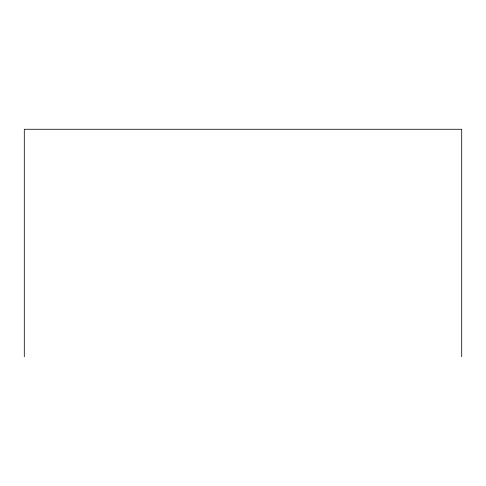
<?xml version="1.0" encoding="UTF-8"?>
<svg xmlns="http://www.w3.org/2000/svg" width="486" height="486" viewBox="0 0 486 486"><rect width="100%" height="100%" fill="white"/><g stroke="black" fill="none" stroke-linecap="round" stroke-linejoin="round"><path stroke-width="0.73" d="M461.7 356.73L461.7 129.27L24.3 129.27L24.3 356.73"/></g></svg>
